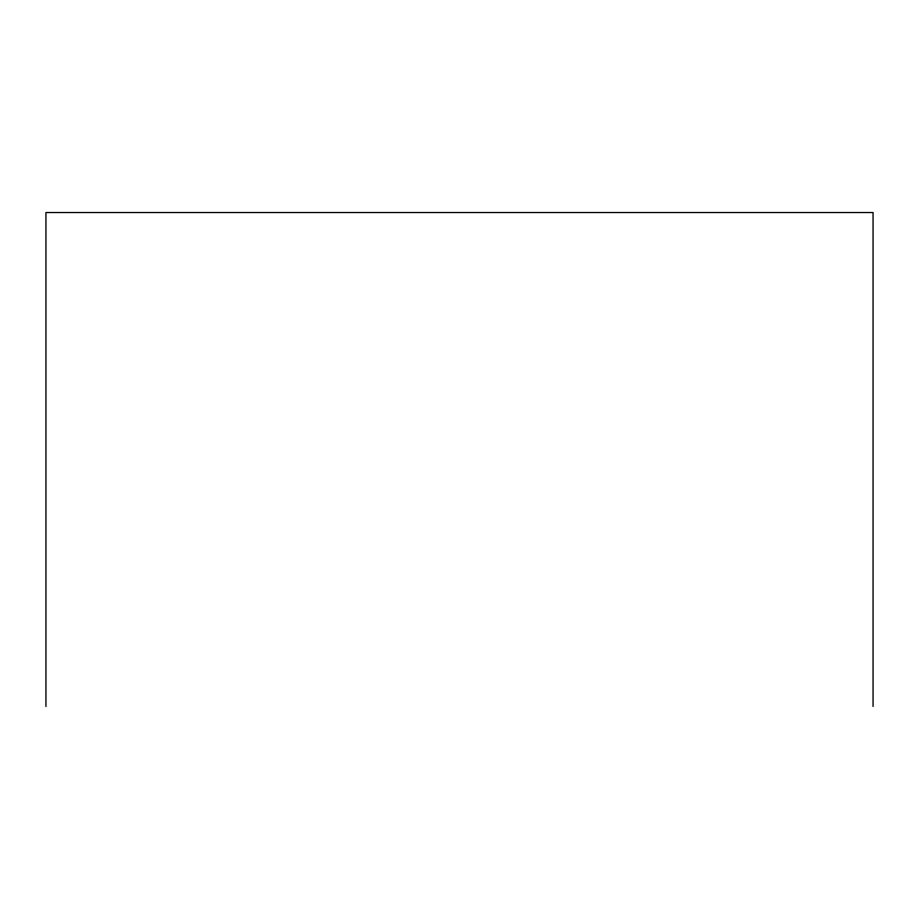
<?xml version="1.0" encoding="UTF-8"?>
<svg xmlns="http://www.w3.org/2000/svg" width="919" height="919" viewBox="0 0 919 919"><rect width="100%" height="100%" fill="white"/><g stroke="black" fill="none" stroke-linecap="round" stroke-linejoin="round"><path stroke-width="1.38" d="M873.05 706.47L873.05 212.53L45.95 212.53L45.95 706.47"/></g></svg>
